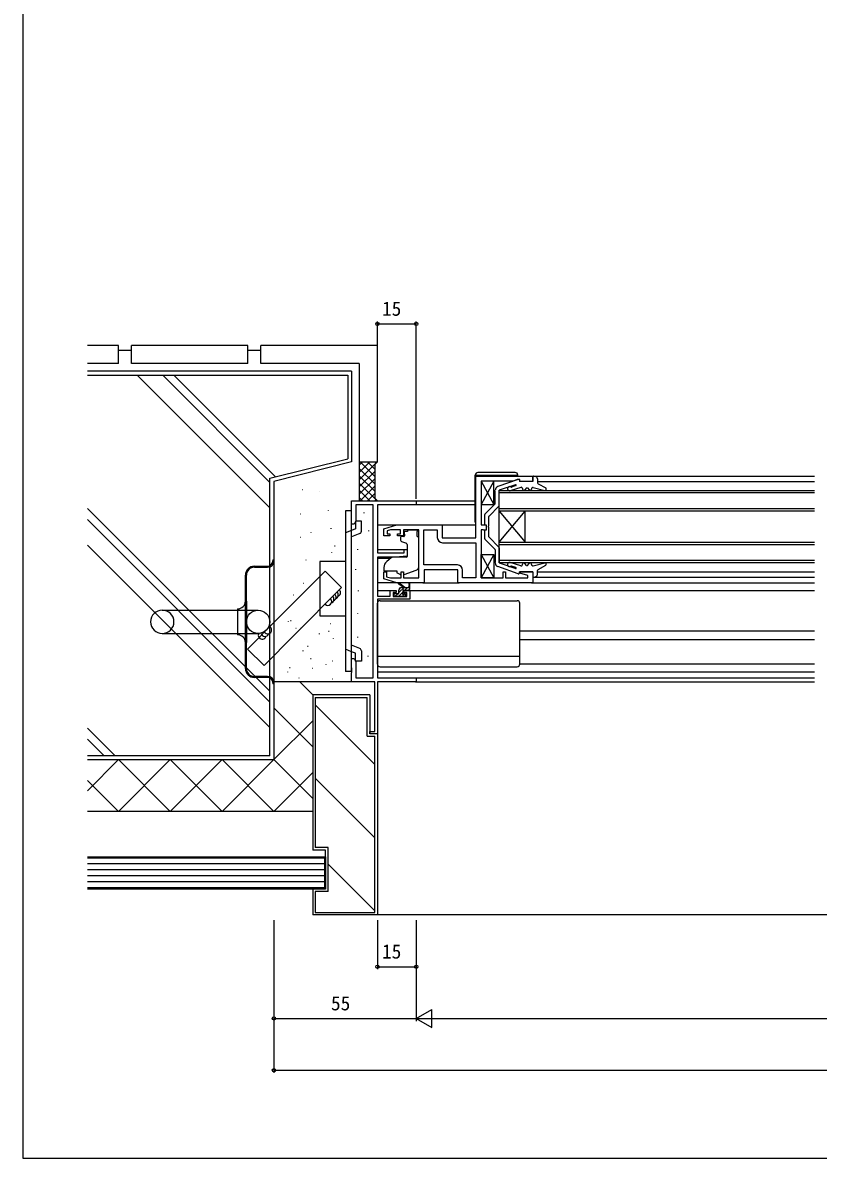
# Model space of a CAD drawing. Units: millimetres, scale not verified. Extents: x -437 to 438, y -681 to 678.
# Drawn here: x -436.8 to -129.6, y -681 to -242.3 of the extents above; entities that cross this region are included whole.
import ezdxf
from ezdxf.enums import TextEntityAlignment as Align

# ---------------------------------------------------------------- set-up
doc = ezdxf.new("R2010")
doc.units = ezdxf.units.MM
doc.header["$LTSCALE"] = 4
for name, color, linetype in [('0-2_YKK_11', 7, 'Continuous'), ('0-3_YKK_12', 2, 'Continuous'), ('0-4_YKK_13', 4, 'Continuous'), ('0-5_YKK_D', 6, 'Continuous'), ('0-6_YKK_ZWAK', 7, 'Continuous'), ('0-7_YSS_K', 3, 'Continuous'), ('0-8_YSS_KE', 3, 'Continuous')]:
    doc.layers.add(name, color=color, linetype=linetype)
doc.styles.add('ＭＳ ゴシック', font='')
doc.styles.get('ＭＳ ゴシック').set_extended_font_data('MS Gothic')

msp = doc.modelspace()

# ---------------------------------------------------------------- linework, layer by layer
at = {"layer": '0-2_YKK_11'}
msp.add_line((-274.7, -443.2), (-261.8, -443.2), dxfattribs=at)
for points in [[(-239.8, -458.7), (-268.8, -458.7), (-268.8, -453.7), (-281.8, -453.7), (-281.8, -458.7), (-292.3, -458.7), (-297.3, -457.2), (-297.3, -454.4), (-296.3, -454.4), (-296.3, -456.352), (-294.806, -456.8), (-290.7, -456.8), (-290.7, -454.4), (-289.7, -454.4), (-289.7, -456.8), (-283.8, -456.8), (-283.8, -438.2), (-289.7, -438.2), (-289.7, -440.6), (-292, -440.6), (-292, -439.8), (-290.9, -439.8), (-290.9, -438.2), (-294.806, -438.2), (-296.1, -438.588), (-296.1, -439.8), (-295, -439.8), (-295, -440.6), (-297.3, -440.6), (-297.3, -437.8), (-292.3, -436.3), (-274.8, -436.3), (-274.8, -441.3), (-261.8, -441.3), (-261.8, -417.5), (-239.8, -417.5), (-239.8, -419.5), (-244.8, -419.5), (-244.8, -418.8), (-245.8, -418.8)], [(-245.8, -418.8), (-247.449, -419.4), (-259.8, -419.4), (-259.8, -436.3), (-257.8, -436.3), (-257.8, -438.4), (-258.6, -438.4), (-258.774, -438.3), (-258.947, -438.2), (-259.8, -438.2), (-259.8, -456.8), (-251.3, -456.8), (-251.3, -454.5), (-250.3, -454.5), (-250.3, -456.8), (-241.7, -456.8), (-241.7, -455.861), (-244.83, -455.022), (-244.761, -454.5), (-239.8, -454.5), (-239.8, -458.7)], [(-301.43, -495.37), (-301.43, -428.63), (-308.17, -428.63), (-308.17, -434.909), (-308.8, -436), (-309.8, -436), (-309.8, -427), (-284.8, -427), (-284.8, -428.63), (-299.8, -428.63), (-299.8, -447.1), (-289.5, -447.1), (-289.5, -445.8), (-288.3, -445.8), (-288.3, -448.406), (-292.8, -448.8), (-299.8, -448.8), (-299.8, -463.8), (-294.9, -463.8), (-294.9, -461.7), (-292.6, -461.7), (-292.6, -462.5), (-293.7, -462.5), (-293.7, -464), (-288.5, -464), (-288.5, -462.5), (-289.6, -462.5), (-289.6, -461.7), (-287.3, -461.7), (-287.3, -465), (-299.8, -465), (-299.8, -495.37), (-284.8, -495.37), (-284.8, -497), (-299.8, -497), (-299.8, -517), (-302.8, -517), (-302.8, -516.1), (-300.8, -516.1), (-300.8, -497)], [(-268.9, -451.8), (-281.9, -451.8), (-281.9, -438.2), (-276.7, -438.2), (-276.7, -441.2)], [(-261.8, -443.2), (-261.8, -456.8), (-266.9, -456.8), (-266.9, -453.8)], [(-300.8, -497), (-309.8, -497), (-309.8, -493.458), (-309.68, -493.275), (-309.68, -492.725), (-309.8, -492.542), (-309.8, -492.458), (-309.68, -492.275), (-309.68, -491.725), (-309.8, -491.542), (-309.8, -488), (-308.8, -488), (-308.17, -489.091), (-308.17, -495.37), (-301.43, -495.37)]]:
    msp.add_lwpolyline(points, dxfattribs=at)
for centre, start, end in [((-274.7, -441.2), 180.00001, 269.99999), ((-268.9, -453.8), 0.00001, 89.99999)]:
    msp.add_arc(centre, 2, start, end, dxfattribs=at)
at = {"layer": '0-3_YKK_12'}
for p, q in [((-240.1, -417.5), (-131.05, -417.5)), ((-237.99, -419.5), (-131.05, -419.5)), ((-131.05, -424), (-252.8, -424)), ((-285.1, -427), (-262, -427)), ((-284.8, -428.4), (-262, -428.4)), ((-252.8, -430), (-131.05, -430)), ((-252.8, -443), (-252.8, -431)), ((-252.8, -443), (-242.8, -431)), ((-252.8, -431), (-242.8, -443)), ((-131.05, -431), (-252.8, -431)), ((-242.8, -443), (-242.8, -431)), ((-299.8, -436.3), (-292.227, -436.3)), ((-275.3, -436.3), (-261.8, -436.3)), ((-299.8, -445.8), (-288.3, -445.8)), ((-131.05, -444), (-252.8, -444)), ((-299.8, -449.2), (-294.677, -449.2)), ((-252.8, -450), (-131.05, -450)), ((-131.05, -451), (-252.8, -451)), ((-237.99, -454.5), (-131.05, -454.5)), ((-240.3, -458.7), (-131.05, -458.7)), ((-239.8, -456.5), (-131.05, -456.5)), ((-299.8, -461.7), (-293.9, -461.7)), ((-288.3, -461.7), (-131.05, -461.7)), ((-244.8, -477.2), (-131.05, -477.2)), ((-244.8, -480.6), (-131.05, -480.6)), ((-299.8, -493.1), (-131.05, -493.1)), ((-285.1, -495.37), (-131.05, -495.37)), ((-285.1, -497), (-131.05, -497))]:
    msp.add_line(p, q, dxfattribs=at)
for points in [[(-252.8, -431), (-252.8, -423), (-131.05, -423)], [(-252.8, -451), (-252.8, -443), (-131.05, -443)]]:
    msp.add_lwpolyline(points, dxfattribs=at)
at = {"layer": '0-4_YKK_13'}
for p, q in [((-246.6, -416.1), (-261, -416.1)), ((-262, -417.1), (-245.6, -417.1)), ((-262, -435.3), (-262, -417.1)), ((-259.8, -419.4), (-254.8, -428.4)), ((-254.8, -419.4), (-259.8, -428.4)), ((-245.399, -418.816), (-253.292, -421.553)), ((-246.449, -420.851), (-252.8, -422.972)), ((-245.6, -417.5), (-245.6, -417.1)), ((-245, -419.1), (-245, -419.5)), ((-239.8, -419.5), (-245, -419.5)), ((-239.8, -419.5), (-239.8, -417.823)), ((-239.465, -417.525), (-238.916, -417.591)), ((-238.035, -418.537), (-237.962, -420.089)), ((-237.7, -420.505), (-234.818, -422.058)), ((-254.5, -423.27), (-254.5, -422.97)), ((-254.3, -422.97), (-254.5, -422.97)), ((-254.3, -423.27), (-254.5, -423.27)), ((-254.3, -422.97), (-254.3, -422.97)), ((-254.3, -422.97), (-254.3, -422.97)), ((-254.3, -428.009), (-254.3, -423.27)), ((-252.8, -428.875), (-252.8, -422.972)), ((-244.452, -421.823), (-248.499, -423.113)), ((-246.346, -421.167), (-248.055, -421.712)), ((-243.8, -422.299), (-243.8, -422.5)), ((-242.3, -422), (-242.9, -422.8)), ((-242.3, -422), (-241.8, -422)), ((-241.8, -422), (-241.2, -422.8)), ((-240.3, -422.377), (-240.3, -422.5)), ((-239.683, -421.891), (-235.173, -422.984)), ((-254.388, -428.221), (-258.212, -432.046)), ((-252.888, -429.087), (-256.712, -432.912)), ((-309.8, -492.906), (-309.801, -430.906)), ((-258.3, -436.3), (-258.3, -432.258)), ((-256.8, -436.7), (-256.8, -433.124)), ((-309.801, -438.512), (-312.101, -439.441)), ((-306.001, -438.783), (-306.001, -434.906)), ((-288.2, -438.2), (-284.4, -438.2)), ((-288.2, -438.2), (-288.2, -438.87)), ((-284.4, -438.2), (-284.4, -438.87)), ((-258.3, -441.741), (-258.3, -438.4)), ((-256.8, -440.875), (-256.8, -437.3)), ((-306.626, -439.71), (-309.801, -440.993)), ((-290.9, -441.17), (-290.9, -442.22)), ((-289.67, -440.87), (-290.6, -440.87)), ((-290.571, -442.69), (-288.571, -443.418)), ((-288.2, -438.87), (-289.37, -438.87)), ((-289.37, -439.87), (-289.37, -438.87)), ((-289.37, -439.87), (-289.37, -440.57)), ((-284.4, -439.87), (-284.4, -438.87)), ((-284.4, -440.87), (-284.4, -439.87)), ((-284.4, -440.87), (-283.8, -440.87)), ((-283.8, -452.425), (-283.8, -440.87)), ((-254.388, -445.778), (-258.212, -441.953)), ((-252.888, -444.912), (-256.712, -441.087)), ((-288.3, -443.866), (-288.3, -448.473)), ((-254.3, -445.99), (-254.3, -450.729)), ((-252.8, -445.124), (-252.8, -451.027)), ((-340.2, -449.764), (-339.8, -449.764)), ((-340.2, -449.764), (-340.2, -450.264)), ((-339.8, -449.764), (-339.8, -450.264)), ((-339.8, -450.264), (-339.8, -497.264)), ((-294.537, -449.053), (-296.229, -450.472)), ((-288.517, -448.772), (-293.903, -448.819)), ((-259.8, -447.8), (-254.8, -456.8)), ((-254.8, -447.8), (-259.8, -456.8)), ((-254.5, -450.729), (-254.5, -451.029)), ((-254.3, -450.729), (-254.5, -450.729)), ((-254.3, -451.029), (-254.5, -451.029)), ((-254.3, -451.029), (-254.3, -451.029)), ((-254.3, -451.029), (-254.3, -451.029)), ((-252.8, -451.027), (-246.384, -453.169)), ((-244.452, -452.176), (-248.499, -450.886)), ((-243.8, -451.7), (-243.8, -451.5)), ((-242.3, -452), (-242.9, -451.2)), ((-241.8, -452), (-241.2, -451.2)), ((-240.3, -451.622), (-240.3, -451.5)), ((-239.683, -452.108), (-235.173, -451.015)), ((-350.8, -465.764), (-350.8, -455.764)), ((-350.4, -465.764), (-350.4, -455.764)), ((-347.3, -452.264), (-342.2, -452.264)), ((-347.3, -452.664), (-342.2, -452.664)), ((-297.3, -452.77), (-297.3, -454.07)), ((-292.3, -454.37), (-292.3, -454.867)), ((-290.994, -455.476), (-292.3, -454.867)), ((-289.429, -455.511), (-284.791, -453.836)), ((-245.398, -455.183), (-253.291, -452.446)), ((-246.346, -452.832), (-248.055, -452.287)), ((-239.8, -454.5), (-245, -454.5)), ((-245, -454.9), (-245, -454.5)), ((-242.3, -452), (-241.8, -452)), ((-239.8, -454.5), (-239.8, -456.176)), ((-238.035, -455.462), (-237.962, -453.91)), ((-237.7, -453.494), (-234.818, -451.941)), ((-292.227, -458.7), (-299.8, -458.7)), ((-289.8, -460.5), (-291.62, -459.099)), ((-291.5, -462.467), (-289.534, -460.5)), ((-289.2, -460.5), (-291.418, -458.817)), ((-290.5, -460.5), (-287.3, -460.5)), ((-289.186, -461.5), (-288.186, -460.5)), ((-287.6, -459.374), (-287.799, -460.5)), ((-287.3, -461.2), (-287.3, -459.201)), ((-282.3, -458.7), (-268.3, -458.7)), ((-239.465, -456.474), (-238.916, -456.408)), ((-293.5, -463.2), (-293.5, -463.7)), ((-293.485, -463.104), (-293.296, -462.916)), ((-291.8, -462.9), (-293.2, -462.9)), ((-293.2, -464), (-292.7, -464)), ((-293.034, -464), (-291.934, -462.9)), ((-292.5, -463.8), (-290.4, -463.8)), ((-291.5, -462.6), (-291.5, -461.5)), ((-291.486, -463.8), (-289.9, -462.214)), ((-291.345, -460.964), (-291.036, -460.656)), ((-290.308, -463.969), (-289.239, -462.9)), ((-290.2, -464), (-289.6, -464)), ((-289.9, -462.439), (-289.9, -461.8)), ((-289.6, -461.5), (-287.6, -461.5)), ((-289.1, -462.9), (-289.439, -462.9)), ((-289.388, -463.912), (-288.888, -463.412)), ((-287.839, -461.5), (-287.3, -460.961)), ((-382.9, -469.264), (-345.9, -469.264)), ((-353.8, -468.764), (-353.8, -478.764)), ((-350.8, -481.764), (-350.8, -465.764)), ((-350.4, -465.764), (-350.4, -481.764)), ((-299.8, -490.1), (-299.8, -466.6)), ((-298.8, -465.6), (-245.8, -465.6)), ((-244.8, -490.1), (-244.8, -466.6)), ((-322.1, -471.406), (-312.1, -471.406)), ((-382.9, -478.264), (-345.9, -478.264)), ((-350.8, -491.764), (-350.8, -481.764)), ((-350.4, -491.764), (-350.4, -481.764)), ((-309.8, -485.3), (-312.1, -484.371)), ((-306.626, -484.102), (-309.8, -482.819)), ((-299.8, -487.06), (-244.8, -487.06)), ((-298.8, -491.1), (-245.8, -491.1)), ((-131.05, -490.1), (-244.8, -490.1)), ((-342.2, -494.864), (-347.3, -494.864)), ((-342.2, -495.264), (-347.3, -495.264)), ((-309.8, -492.906), (-312.1, -492.906)), ((-340.2, -497.264), (-340.2, -497.764)), ((-339.8, -497.764), (-340.2, -497.764)), ((-339.8, -497.264), (-339.8, -497.764))]:
    msp.add_line(p, q, dxfattribs=at)
for points in [[(-254.8, -419.4), (-259.8, -419.4), (-259.8, -428.4), (-254.8, -428.4)], [(-254.8, -456.8), (-259.8, -456.8), (-259.8, -447.8), (-254.8, -447.8)]]:
    msp.add_lwpolyline(points, close=True, dxfattribs=at)
for points in [[(-309.801, -430.906), (-312.101, -430.906), (-312.1, -492.906)], [(-306.001, -434.906), (-308.301, -434.906), (-308.301, -437.906), (-309.801, -438.512)], [(-312.101, -450.406), (-322.101, -450.406), (-322.1, -471.406)], [(-297.3, -454.07), (-292.3, -454.07), (-292.3, -454.37)], [(-306, -485.029), (-306, -488.906), (-308.3, -488.906), (-308.3, -485.906), (-309.8, -485.3)]]:
    msp.add_lwpolyline(points, dxfattribs=at)
msp.add_circle((-345.9, -473.764), 4.5, dxfattribs=at)
for centre, radius, start, end in [((-261, -417.1), 1, 90, 180), ((-246.6, -417.1), 1, 0, 90), ((-246.397, -421.009), 0.166, 287.68045, 108.46873), ((-245.3, -419.1), 0.3, 0, 109.12451), ((-239.5, -417.823), 0.3, 83.21997, 180), ((-239.034, -418.584), 1, 2.68232, 83.21997), ((-237.463, -420.065), 0.5, 182.68232, 241.68758), ((-252.8, -422.97), 1.5, 109.12451, 180), ((-248.742, -422.351), 0.8, 57.20165, 287.68045), ((-248.146, -421.426), 0.3, 237.20165, 287.68045), ((-244.3, -422.299), 0.5, 0, 107.68045), ((-243.3, -422.5), 0.5, 180, 323.1301), ((-240.8, -422.5), 0.5, 216.8699, 360), ((-239.8, -422.377), 0.5, 76.37961, 180), ((-235.055, -422.498), 0.5, 256.37961, 61.68758), ((-254.6, -428.009), 0.3, 315, 0), ((-253.1, -428.875), 0.3, 315, 359.99985), ((-258, -432.258), 0.3, 135, 180), ((-256.5, -433.124), 0.3, 135, 180), ((-261.5, -435.3), 0.5, 180, 233.1301), ((-256.8, -437), 0.3, 90, 270), ((-307.001, -438.783), 1, 291.99428, 359.99913), ((-290.6, -441.17), 0.3, 90, 180), ((-290.4, -442.22), 0.5, 180, 250), ((-289.67, -440.57), 0.3, 270, 0), ((-258, -441.741), 0.3, 180, 225), ((-256.5, -440.875), 0.3, 180, 225), ((-288.8, -443.866), 0.5, 0, 70), ((-254.6, -445.99), 0.3, 360, 45), ((-253.1, -445.124), 0.3, 0.00015, 45), ((-342.2, -450.264), 2.4, 270, 0), ((-342.2, -450.264), 2, 270, 0), ((-294.3, -452.77), 3, 130, 180), ((-293.895, -449.819), 1, 90.5, 130), ((-288.6, -448.473), 0.3, 270.5, 0), ((-252.8, -451.029), 1.5, 180, 250.87549), ((-248.742, -451.649), 0.8, 72.31955, 302.79835), ((-244.3, -451.7), 0.5, 252.31955, 0), ((-243.3, -451.5), 0.5, 36.8699, 180), ((-240.8, -451.5), 0.5, 0, 143.1301), ((-239.8, -451.622), 0.5, 180, 283.62039), ((-235.055, -451.501), 0.5, 298.31242, 103.62039), ((-347.3, -455.764), 3.5, 90, 180), ((-347.3, -455.764), 3.1, 90, 180), ((-290.571, -454.57), 1, 245, 262.59308), ((-289.768, -454.57), 1, 273.88684, 289.85326), ((-285.3, -452.425), 1.5, 289.85326, 0), ((-248.146, -452.573), 0.3, 72.31955, 122.79835), ((-246.397, -452.99), 0.166, 251.53127, 72.31955), ((-245.3, -454.9), 0.3, 250.87549, 0), ((-239.5, -456.176), 0.3, 180, 276.78003), ((-239.034, -455.415), 1, 276.78003, 357.31769), ((-237.463, -453.934), 0.5, 118.31242, 177.31769), ((-291.6, -458.9), 0.2, 24.41711, 264.41711), ((-290.5, -461.5), 1, 90, 180), ((-287.5, -459.201), 0.2, 360, 240), ((-293.2, -463.2), 0.3, 90, 180), ((-293.2, -463.7), 0.3, 180, 270), ((-292.7, -463.8), 0.2, 270, 360), ((-291.8, -462.6), 0.3, 270, 360), ((-290.2, -463.8), 0.2, 180, 270), ((-289.9, -462.9), 0.25, 123.05573, 326.94427), ((-290.2, -462.439), 0.3, 303.05573, 360), ((-289.6, -461.8), 0.3, 90, 180), ((-289.439, -463.2), 0.3, 90, 146.94427), ((-289.6, -463.7), 0.3, 270, 315), ((-289.1, -463.2), 0.3, 315, 90), ((-287.6, -461.2), 0.3, 270, 360), ((-382.9, -473.764), 4.5, 90, 270), ((-382.9, -473.764), 4.5, 270, 90), ((-353.8, -465.764), 3, 270, 0), ((-298.8, -466.6), 1, 90, 180), ((-245.8, -466.6), 1, 0, 90), ((-353.8, -481.764), 3, 0, 90), ((-307, -485.029), 1, 0.00087, 68.00572), ((-298.8, -490.1), 1, 180, 270), ((-245.8, -490.1), 1, 270, 0), ((-347.3, -491.764), 3.5, 180, 270), ((-347.3, -491.764), 3.1, 180, 270), ((-342.2, -497.264), 2.4, 0, 90), ((-342.2, -497.264), 2, 0, 90)]:
    msp.add_arc(centre, radius, start, end, dxfattribs=at)
at = {"layer": '0-5_YKK_D'}
for p, q in [((-299.8, -396.7), (-299.8, -357.7)), ((-299.8, -358.7), (-284.8, -358.7)), ((-284.8, -426.3), (-284.8, -357.7)), ((-339.8, -589), (-339.8, -648)), ((-339.8, -589), (-339.8, -628)), ((-299.8, -589), (-299.8, -608)), ((-284.8, -589), (-284.8, -628)), ((-284.8, -589), (-284.8, -608)), ((-284.8, -589), (-284.8, -628)), ((-299.8, -607), (-284.8, -607)), ((-339.8, -627), (-284.8, -627)), ((-284.8, -627), (-278.738, -623.5)), ((-284.8, -627), (-278.738, -630.5)), ((-284.8, -627), (-272.676, -627)), ((-278.738, -630.5), (-278.738, -623.5)), ((-277.8, -627), (279.2, -627)), ((-339.8, -647), (341.199, -647))]:
    msp.add_line(p, q, dxfattribs=at)
for centre in [(-299.8, -358.7), (-284.8, -358.7), (-299.8, -607), (-284.8, -607), (-339.8, -627), (-339.8, -647)]:
    msp.add_circle(centre, 0.637, dxfattribs=at)
at = {"layer": '0-6_YKK_ZWAK'}
msp.add_line((-436.8, 644), (-436.8, -681), dxfattribs=at)
msp.add_lwpolyline([(-436.8, -681), (438.2, -681), (438.2, 644)], dxfattribs=at)
at = {"layer": '0-7_YSS_K'}
for p, q in [((-411.8, -378.5), (-311.3, -378.5)), ((-392.59, -378.499), (-341.3, -429.789)), ((-382.691, -378.499), (-341.3, -419.89)), ((-378.448, -378.499), (-339.155, -417.792)), ((-311.3, -378.5), (-311.3, -410.829)), ((-341.3, -418.329), (-311.3, -410.829)), ((-302.773, -412.002), (-306.8, -416.029)), ((-305.601, -412.002), (-306.8, -413.201)), ((-299.944, -412.002), (-306.8, -418.858)), ((-306.8, -412.002), (-306.8, -427)), ((-306.457, -412.002), (-300.8, -417.659)), ((-303.629, -412.002), (-300.8, -414.831)), ((-300.8, -413.002), (-299.8, -412.002)), ((-300.8, -412.002), (-300.372, -412.43)), ((-306.8, -414.488), (-300.8, -420.488)), ((-300.8, -415.686), (-306.8, -421.686)), ((-300.8, -413.002), (-300.8, -426)), ((-341.3, -525.5), (-341.3, -418.329)), ((-306.8, -417.316), (-300.8, -423.316)), ((-300.8, -418.515), (-306.8, -424.515)), ((-306.8, -420.144), (-299.944, -427.001)), ((-328.805, -422.769), (-328.905, -422.769)), ((-322.015, -423.592), (-322.115, -423.592)), ((-306.8, -422.973), (-302.773, -427)), ((-300.8, -421.343), (-306.457, -427)), ((-300.8, -424.172), (-303.629, -427)), ((-306.8, -425.801), (-305.601, -427)), ((-300.372, -426.572), (-300.801, -427.001)), ((-300.8, -426), (-299.8, -427)), ((-411.8, -430), (-341.3, -500.5)), ((-411.8, -434.242), (-341.3, -504.742)), ((-329.376, -432.123), (-329.576, -432.123)), ((-318.778, -430.585), (-318.778, -430.785)), ((-305.061, -431.537), (-305.061, -431.737)), ((-317.843, -437.603), (-317.843, -437.803)), ((-303.286, -438.547), (-303.286, -438.747)), ((-329.376, -441.211), (-329.576, -441.211)), ((-325.562, -439.24), (-325.562, -439.44)), ((-411.8, -444.142), (-341.3, -514.642)), ((-317.609, -446.96), (-317.609, -447.16)), ((-316.138, -444.57), (-316.338, -444.57)), ((-307.545, -445.734), (-307.545, -445.934)), ((-327.434, -449.767), (-327.434, -449.967)), ((-320, -454.207), (-313.622, -460.557)), ((-308.255, -453.454), (-308.255, -453.654)), ((-313.621, -460.557), (-331.961, -478.98)), ((-328.393, -458.958), (-328.493, -458.958)), ((-332.097, -463.482), (-332.197, -463.482)), ((-307.191, -461.706), (-307.191, -461.906)), ((-334.305, -473.628), (-334.305, -473.828)), ((-333.13, -473.417), (-333.33, -473.417)), ((-307.545, -470.401), (-307.545, -470.601)), ((-331.155, -476.381), (-331.355, -476.381)), ((-329.179, -476.183), (-329.379, -476.183)), ((-318.509, -477.566), (-318.709, -477.566)), ((-317.917, -474.603), (-318.117, -474.603)), ((-331.961, -478.98), (-343.571, -490.643)), ((-322.287, -478.306), (-322.287, -478.506)), ((-316.907, -480.178), (-316.907, -480.378)), ((-307.545, -479.629), (-307.545, -479.829)), ((-349.95, -484.293), (-343.571, -490.643)), ((-328.603, -484.856), (-328.603, -485.056)), ((-326.61, -483.296), (-326.81, -483.296)), ((-303.553, -486.905), (-303.553, -487.105)), ((-325.425, -488.038), (-325.625, -488.038)), ((-319.714, -490.237), (-319.714, -490.437)), ((-317.126, -489.026), (-317.326, -489.026)), ((-334.539, -493.044), (-334.539, -493.244)), ((-333.526, -491.595), (-333.726, -491.595)), ((-330.039, -495.558), (-330.139, -495.558)), ((-330.039, -495.558), (-330.139, -495.558)), ((-324.832, -491.792), (-325.032, -491.792)), ((-309.972, -492.584), (-309.972, -492.784)), ((-309.3, -496.999), (-339.8, -497)), ((-324.8, -502.001), (-329.8, -497.001)), ((-317.076, -495.97), (-317.176, -495.97)), ((-323.8, -503), (-323.8, -561)), ((-323.8, -503), (-303.8, -503)), ((-303.8, -518), (-303.8, -503)), ((-324.8, -522), (-339.8, -507.001)), ((-323.8, -505.863), (-300.8, -528.863)), ((-324.8, -512), (-339.8, -527)), ((-411.8, -514.853), (-401.153, -525.5)), ((-411.8, -519.095), (-405.395, -525.5)), ((-303.8, -518), (-300.8, -518)), ((-300.8, -586), (-300.8, -518)), ((-341.3, -525.5), (-411.8, -525.5)), ((-399.8, -527), (-411.8, -539)), ((-411.8, -527), (-339.8, -527)), ((-379.8, -527), (-399.8, -547)), ((-379.8, -547), (-399.8, -527)), ((-359.8, -527), (-379.8, -547)), ((-359.8, -547), (-379.8, -527)), ((-339.8, -547), (-359.8, -527)), ((-339.8, -527), (-359.8, -547)), ((-324.8, -542), (-339.8, -527)), ((-399.8, -547), (-411.8, -535)), ((-324.8, -532), (-339.8, -547)), ((-323.8, -534.147), (-300.801, -557.147)), ((-318.801, -561), (-323.8, -561)), ((-318.801, -578), (-318.801, -561)), ((-320.3, -567.3), (-411.8, -567.3)), ((-320.3, -569.6), (-411.8, -569.6)), ((-318.801, -567.431), (-300.8, -585.431)), ((-320.3, -571.9), (-411.8, -571.9)), ((-320.3, -574.2), (-411.8, -574.2)), ((-323.8, -578), (-323.8, -586)), ((-318.801, -578), (-323.8, -578)), ((-323.8, -586), (-300.8, -586)), ((-0.8, -587), (-299.801, -587))]:
    msp.add_line(p, q, dxfattribs=at)
for points in [[(-320, -454.208), (-338.339, -472.63), (-349.95, -484.293)], [(-411.8, -564.5), (-319.8, -564.5), (-319.8, -577), (-411.8, -577)], [(-411.8, -565), (-320.3, -565), (-320.3, -576.5), (-411.8, -576.5)]]:
    msp.add_lwpolyline(points, dxfattribs=at)
for centre, start, end in [((-318.957, -465.917), 225.12972, 45.12972), ((-318.11, -465.066), 291.55154, 45.12972), ((-317.264, -464.216), 291.55154, 45.12972), ((-316.417, -463.365), 291.55154, 45.12972), ((-315.571, -462.515), 291.55154, 45.12972), ((-342.176, -476.887), 207.33398, 72.70326), ((-344.32, -478.986), 151.24162, 344.39198), ((-343.248, -477.937), 192.61779, 344.39198)]:
    msp.add_arc(centre, 1.5, start, end, dxfattribs=at)
at = {"layer": '0-8_YSS_KE'}
for p, q in [((-399.8, -367.002), (-411.8, -367.002)), ((-399.8, -374.002), (-399.8, -367.002)), ((-349.8, -367.002), (-394.8, -367.002)), ((-394.8, -374.002), (-394.8, -367.002)), ((-349.8, -374.002), (-349.8, -367.002)), ((-299.8, -367.002), (-344.8, -367.002)), ((-344.8, -374.002), (-344.8, -367.002)), ((-299.8, -412.002), (-299.8, -367.002)), ((-394.8, -369.002), (-399.8, -369.002)), ((-344.8, -369.002), (-349.8, -369.002)), ((-399.8, -374.002), (-411.8, -374.002)), ((-309.8, -377), (-411.8, -377)), ((-349.8, -374.002), (-394.8, -374.002)), ((-306.8, -374.002), (-344.8, -374.002)), ((-309.8, -377), (-309.8, -412)), ((-306.8, -374.002), (-306.8, -412.002)), ((-309.8, -412), (-339.8, -419.5)), ((-306.8, -412.002), (-299.8, -412.002)), ((-339.8, -419.5), (-339.8, -527)), ((-324.8, -502), (-324.801, -562)), ((-302.8, -502), (-324.8, -502)), ((-302.8, -502), (-302.8, -517)), ((-299.8, -517), (-302.8, -517)), ((-299.8, -517), (-299.801, -587)), ((-411.8, -527), (-339.8, -527)), ((-339.8, -547), (-411.8, -547)), ((-324.8, -547), (-339.8, -547)), ((-319.801, -562), (-324.801, -562)), ((-319.801, -577), (-319.801, -562)), ((-324.801, -577), (-324.801, -587)), ((-319.801, -577), (-324.801, -577)), ((-299.801, -587), (-324.801, -587))]:
    msp.add_line(p, q, dxfattribs=at)

# ---------------------------------------------------------------- texts
at = {"layer": '0-5_YKK_D', "style": 'ＭＳ ゴシック'}
for s, p in [('15', (-298.053, -357.2)), ('15', (-298.053, -605.5)), ('55', (-317.755, -625.5))]:
    msp.add_text(s, height=5.499, dxfattribs=at).set_placement(p, align=Align.BOTTOM_LEFT)

doc.saveas('drawing.dxf')
